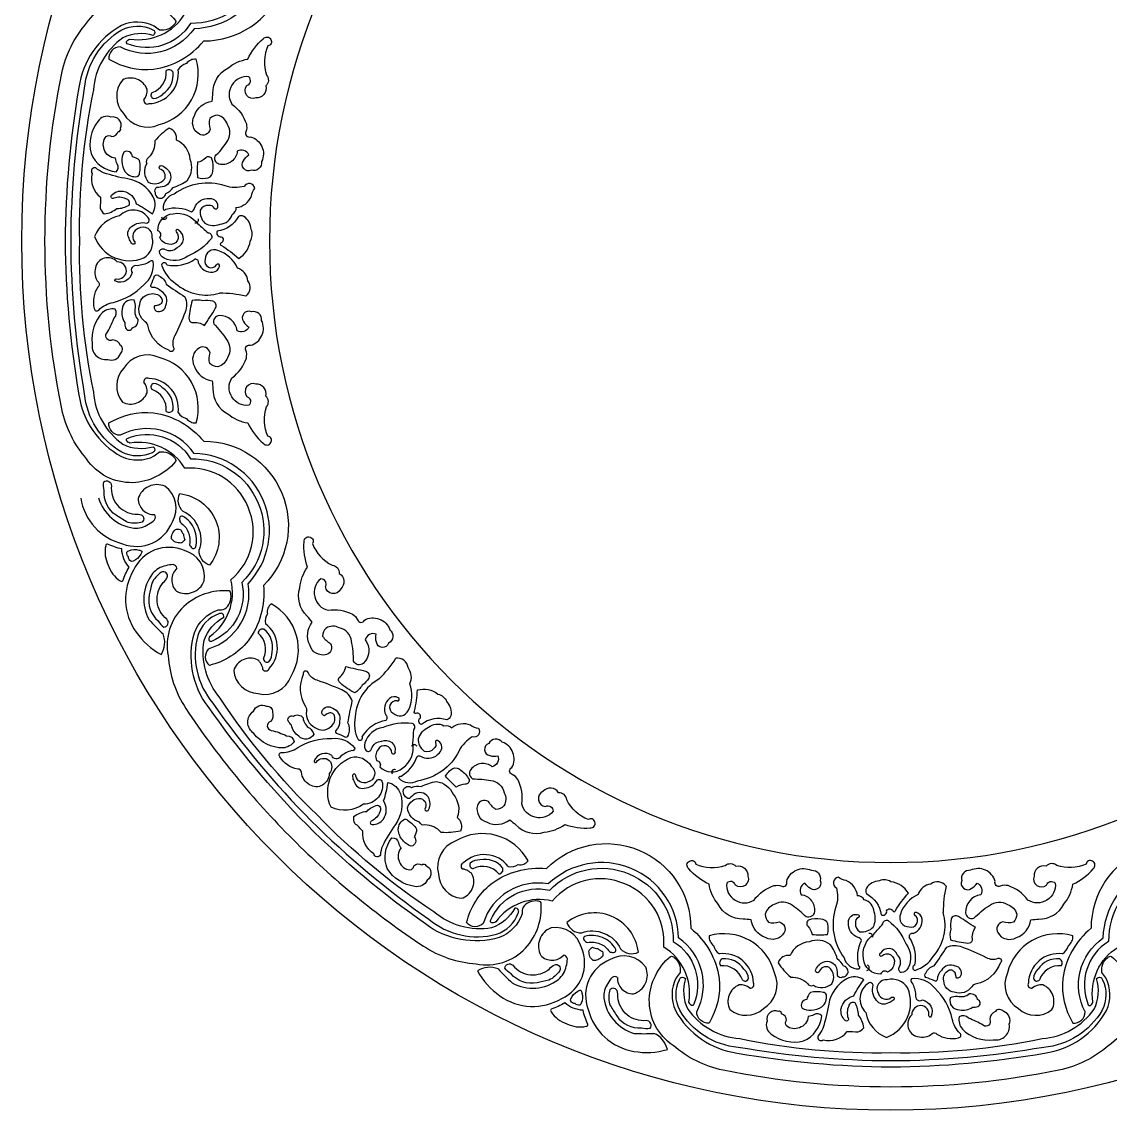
# Model space of a CAD drawing. Extents: x -66030 to 95157, y -13132 to 45879.
# Drawn here: x 27302 to 28203, y 13242 to 14143 of the extents above; entities that cross this region are included whole.
import ezdxf

# ---------------------------------------------------------------- set-up
doc = ezdxf.new("R2010")
doc.units = 0
doc.header["$LTSCALE"] = 100
doc.header["$MEASUREMENT"] = 0
doc.layers.add('3', color=11, linetype='CONTINUOUS')
doc.layers.add('7', color=105, linetype='CONTINUOUS')

msp = doc.modelspace()

# ---------------------------------------------------------------- linework, layer by layer
at = {"layer": '3'}
for points in [[(27502.07, 14177.07, -0.297565), (27444.46, 14137.69, -0.381293), (27383.22, 14122.74, 0.433071), (27373.97, 14112.49, 0.162838), (27410.98, 14104.11, 0.186622), (27452.48, 14127.58, 0.304065), (27517.29, 14170.77, 0.304065), (27502, 14247.13, 0.186622), (27489.25, 14293.07, 0.162838), (27457.16, 14313.31, 0.433071), (27456.44, 14299.53, -0.381293), (27489.18, 14245.65, -0.297565)], [(27489.26, 14182.38, 0.33263), (27475.06, 14242.32, 0.305606), (27457.72, 14289.2, -0.170739), (27457.15, 14292.83, -0.353151), (27458.84, 14293.58, -0.368072), (27484.04, 14244.51, -0.30942), (27497.63, 14178.91, -0.30942), (27441.63, 14142.13, -0.368072), (27389.12, 14125.26, -0.353151), (27388.45, 14126.98, -0.170739), (27391.43, 14129.14, 0.305606), (27436.83, 14150.03, 0.33263)], [(27320.98, 13961.8, -0.049978), (27334.92, 14100.85, -0.127726), (27355.5, 14142.27, -0.258257), (27393.59, 14161.96, -0.209814), (27429.22, 14144.43, -0.317206), (27428.17, 14141.49, -0.294929), (27415.99, 14136.55, -0.078685), (27411.54, 14139.84, 0.226494), (27384.37, 14140.34, 0.234615), (27349.11, 14089.1, 0.041967), (27337.78, 13961.8, 0.041967), (27349.11, 13834.49, 0.234615), (27384.37, 13783.26, 0.226494), (27411.54, 13783.75, -0.078685), (27415.99, 13787.05, -0.294929), (27428.17, 13782.11, -0.317206), (27429.22, 13779.17, -0.209814), (27393.59, 13761.64, -0.258257), (27355.5, 13781.32, -0.127726), (27334.92, 13822.75, -0.049978)], [(27472.13, 14058.46, 0.250909), (27464.27, 14065.99, 0.199461), (27457.43, 14063.25, 0.118638), (27457.77, 14054.35, -0.500363), (27448.89, 14050.24, -0.41386), (27444.78, 14065.64, -0.27939), (27459.48, 14077.62, 0.01683), (27460.17, 14084.13, -0.287686), (27472.47, 14105, -0.139494), (27489.02, 14112.45, -0.109255), (27501.87, 14129.3, -0.586306), (27508.03, 14128.62, -0.579978), (27505.63, 14123.49, 0.186244), (27504.61, 14099.18, -0.397495), (27503.92, 14090.29, -0.51448), (27495.72, 14080.36, -0.774726), (27488.2, 14090.63, 0.587405), (27489.91, 14097.82, 0.307032), (27475.89, 14090.97, 0.306097), (27475.89, 14075.23, -0.151024), (27487.86, 14058.8, -0.122965), (27487.51, 14052.29, 0.721031), (27491.27, 14048.19, -0.467893), (27500.5, 14027.65, -0.535542), (27491.96, 14020.46, -0.779721), (27485.46, 14028.34, -0.107912), (27489.91, 14033.13, 0.447509), (27480.34, 14036.21, -0.415654), (27466.3, 14025.23, -0.492038), (27461.86, 14032.07, 0.053662), (27471.45, 14043.4, 0.322968)], [(27370.14, 14037.64, -0.276698), (27371.65, 14048.41, -0.323477), (27376.4, 14048.41, 0.343194), (27381.66, 14052.42, 0.553893), (27383.66, 14055.18, 0.594127), (27375.65, 14064.45, 0.371029), (27364.89, 14060.94, 0.225979), (27359.13, 14034.38, 0.26981), (27379.9, 14019.09, 0.388681), (27380.9, 14025.61, -0.101774), (27379.4, 14030.37, -0.31351)], [(27419.75, 14006.97, -0.066562), (27413.27, 14006.23, 0.35759), (27412.16, 14001.96, 0.240168), (27414.75, 13997.7, 0.491999), (27421.05, 14001.04, 0.141115), (27427.16, 14006.23, 0.090306), (27439.01, 14012.16, 0.264668), (27441.24, 14029.41, 0.281079), (27429.94, 14045.36, 0.37042), (27424.01, 14055.19, 0.079612), (27411.97, 14044.8, -0.216403), (27406.78, 14030.9, 0.413763), (27405.3, 14026.07, 0.319216), (27406.6, 14010.68, 0.370368), (27419.94, 14012.91, 0.494912), (27416.05, 14021.44, -0.521329), (27417.16, 14024.4, -0.226587), (27424.57, 14017.91, -0.433138)], [(27399.42, 14017.93, 0.10024), (27399.43, 14028.51, 0.117255), (27393.51, 14031.6, 0.5773), (27386.28, 14035.38, 0.137667), (27384.75, 14027.93, 0.148293), (27387.5, 14019.06, 0.289477), (27397.39, 14015.28, 0.359842)], [(27447.33, 14026.99, 0.027746), (27447.33, 14014.37, 0.110684), (27456.24, 14014.03, 0.288846), (27459.94, 14019.76, 0.125149), (27459.27, 14030.02, 0.47842), (27454.22, 14030.7, -0.144111)], [(27376.15, 13999.8, -0.249126), (27385.91, 14003.06, -0.298315), (27396.67, 13992.53, -0.054055), (27409.94, 13984.27, 0.274678), (27410.69, 13998.3, 0.232204), (27389.66, 14013.33, -0.039077), (27369.39, 14018.34, -0.07496), (27363.14, 14022.35, 0.782852), (27360.13, 14017.84, 0.298967), (27366.89, 13998.05, -0.027723), (27366.64, 13989.03, 0.137889), (27370.14, 13984.27, 0.138064), (27380.65, 13988.78, 0.139881), (27390.67, 13991.53, 0.524443), (27387.91, 13996.79, 0.209653), (27378.15, 13997.29, -0.905096)], [(27392.79, 13960.15, -0.177034), (27390.86, 13963.93, -0.413776), (27392.64, 13973.73, -0.24009), (27405.32, 13976.62, 0.465596), (27407.32, 13979.97, 0.495506), (27382.85, 13982.64, 0.270132), (27362.15, 13965.49, 0.425993), (27402.87, 13947.89, 0.337079), (27409.77, 13964.82, 0.643969), (27398.2, 13972.17, 0.472422), (27394.86, 13961.8, -0.413454), (27395.31, 13959.47, -0.512487)], [(27481.47, 13947.33, 0.232525), (27491.07, 13961.8, 0.257308), (27491.79, 13971.29, 0.231359), (27485.77, 13982.19, 0.217066), (27481.19, 13982.19, -0.25199), (27463.71, 13970, 0.661581), (27467, 13965.41, -0.638523), (27466.86, 13960.24, 0.801238), (27467.29, 13958.09, -0.045647)], [(27365.24, 13927.64, -0.458065), (27364.91, 13923.72, 0.222349), (27361.82, 13905.94, 0.676952), (27365.57, 13904.63, -0.161118), (27377.63, 13910.99, 0.143658), (27402.88, 13925.52, 0.265544), (27410.71, 13944.77, 0.524558), (27407.45, 13944.44, -0.113853), (27397.34, 13941.34, 0.710612), (27393.11, 13935.63, -0.46843), (27379.58, 13928.45, -0.969491), (27380.07, 13930.41, 0.440288), (27388.54, 13936.94, 0.401984), (27380.88, 13944.6, 0.266587), (27370.13, 13947.54, 0.289911), (27362.8, 13939.71, 0.243018)], [(27437.15, 13903.01, -0.021813), (27428.38, 13882.96, 0.232407), (27427.71, 13873.05, -0.91061), (27423.66, 13871.48, -0.260244), (27406.41, 13891.01, 0.227005), (27404.13, 13894.81, -0.335139), (27399.49, 13909.33, -0.373918), (27409.06, 13918.04, -0.337792), (27417.76, 13913.98, -0.430305), (27415.44, 13908.75, -0.015634), (27411.82, 13908.02, 0.445), (27413.27, 13903.81, 0.500622), (27421.1, 13908.46, 0.390635), (27417.62, 13920.07, 0.210641), (27409.93, 13923.41, -0.605048), (27408.92, 13925.74, 0.024431), (27411.82, 13932.85, -0.561369), (27415.44, 13932.85, -0.236681), (27421.41, 13925.98, 0.013695), (27436.93, 13915.62, -0.202691)], [(27398.13, 13896.74, -0.256173), (27396.04, 13906.82, 0.132126), (27394.78, 13912.69, 0.510187), (27384.93, 13905.14, 0.192643), (27387.02, 13894.23, 0.027221), (27387.65, 13889.82, 0.690203), (27393.52, 13890.03, 0.400849)], [(27453.12, 13891.75, 0.0094), (27462.12, 13905.93, 0.470286), (27460.1, 13912.01, 0.084005), (27451.78, 13912.24, 0.128996), (27443, 13912.46, 0.058844), (27440.3, 13898.05, 0.388639), (27442.78, 13894.22, -0.210505)], [(27383.67, 13875.34, 0.271624), (27376.96, 13879.96, -0.821504), (27372.14, 13885.41, 0.055025), (27378.01, 13897.58, 0.355744), (27379.06, 13905.35, 0.22514), (27368.79, 13902.62, 0.237608), (27360.2, 13877.02, 0.522917), (27372.98, 13863.8, 0.445263), (27383.46, 13868.41, 0.466834)], [(27472.13, 13865.14, -0.250909), (27464.27, 13857.61, -0.199461), (27457.43, 13860.35, -0.118638), (27457.77, 13869.25, 0.500363), (27448.89, 13873.36, 0.41386), (27444.78, 13857.95, 0.27939), (27459.48, 13845.97, -0.01683), (27460.17, 13839.47, 0.287686), (27472.47, 13818.59, 0.139494), (27489.02, 13811.14, 0.109255), (27501.87, 13794.29, 0.586306), (27508.03, 13794.98, 0.579978), (27505.63, 13800.11, -0.186244), (27504.61, 13824.41, 0.397495), (27503.92, 13833.31, 0.51448), (27495.72, 13843.24, 0.774726), (27488.2, 13832.97, -0.587405), (27489.91, 13825.78, -0.307032), (27475.89, 13832.63, -0.306097), (27475.89, 13848.37, 0.151024), (27487.86, 13864.8, 0.122965), (27487.51, 13871.3, -0.721031), (27491.27, 13875.41, 0.467893), (27500.5, 13895.95, 0.535542), (27491.96, 13903.13, 0.779721), (27485.46, 13895.26, 0.107912), (27489.91, 13890.47, -0.447509), (27480.34, 13887.39, 0.376668), (27465.29, 13900.05, 0.492038), (27460.85, 13893.21, -0.047459), (27471.45, 13880.2, -0.322968)], [(27489.26, 13741.22, 0.33263), (27436.83, 13773.57, 0.305606), (27391.43, 13794.45, -0.170739), (27388.45, 13796.61, -0.353151), (27389.12, 13798.34, -0.368072), (27441.63, 13781.47, -0.30942), (27497.63, 13744.69, -0.311963), (27484.04, 13679.08, -0.368072), (27458.84, 13630.02, -0.353151), (27457.15, 13630.77, -0.170739), (27457.72, 13634.4, 0.305606), (27475.06, 13681.27, 0.33263)], [(27369.67, 13762.2, -0.637846), (27376.02, 13759.14, 0.420346), (27395.48, 13735.59, -0.075239), (27400.94, 13734.89, -0.664636), (27400.47, 13728.53, -0.145363), (27388.48, 13729.24, 0.001294), (27380.01, 13734.65, -0.277803), (27370.14, 13755.13, -0.132594)], [(27435.41, 13737.72, -0.32436), (27432.67, 13752.55, -0.270337), (27462.53, 13730.15, -0.270337), (27457.26, 13693.19, -0.32436), (27448.71, 13705.62, 0.206667), (27448.2, 13724.21, 0.206667)], [(27444.85, 13722.82, 0.167376), (27435.05, 13733.95, 0.519447), (27432.47, 13732.04, 0.091759), (27433.13, 13728.64, -0.151594), (27439.73, 13720.7, -0.151594), (27440.67, 13710.43, 0.091759), (27442.61, 13707.56, 0.519447), (27445.79, 13708.04, 0.167376)], [(27425.91, 13714.98, -0.095862), (27426.33, 13718.92, -0.064614), (27429.01, 13722.78, -0.181428), (27433.37, 13722.95, 0.117971), (27435.63, 13719.01, 0.117971), (27436.82, 13714.62, -0.181428), (27433.62, 13711.66, -0.064614), (27428.99, 13712.49, -0.095862)], [(27564.77, 13641.48, 0.250909), (27553.89, 13641.25, 0.199461), (27550.99, 13634.48, 0.118638), (27557.52, 13628.43, -0.500363), (27554.14, 13619.24, -0.41386), (27540.35, 13627.23, -0.27939), (27542.28, 13646.09, 0.01683), (27538.16, 13651.17, -0.287686), (27532.1, 13674.64, -0.139494), (27538.53, 13691.6, -0.109255), (27535.71, 13712.61, -0.586306), (27540.54, 13716.48, -0.579978), (27542.48, 13711.16, 0.186244), (27558.94, 13693.25, -0.397495), (27564.75, 13686.47, -0.51448), (27565.96, 13673.65, -0.774726), (27553.38, 13675.59, 0.587405), (27549.51, 13681.89, 0.307032), (27544.44, 13667.13, 0.306097), (27555.57, 13656, -0.151024), (27575.65, 13652.85, -0.122965), (27580.01, 13648, 0.721031), (27585.57, 13647.76, -0.467893), (27606.62, 13639.77, -0.535542), (27605.66, 13628.64, -0.779721), (27595.5, 13629.61, -0.107912), (27595.25, 13636.14, 0.447509), (27586.31, 13631.55, -0.376668), (27584.62, 13611.96, -0.492038), (27576.64, 13613.66, 0.047459), (27574.94, 13630.35, 0.322968)], [(27386.37, 13698.6, -0.093405), (27384.57, 13706.72, -0.0661), (27372.79, 13710.82, 0.473904), (27371.29, 13709.42, 0.16291), (27373.34, 13693.21, 0.16291), (27383.35, 13680.29, 0.473904), (27385.41, 13680.36, -0.0661), (27390.84, 13691.59, -0.093405)], [(27390.1, 13700.15, -0.260917), (27388.92, 13704.14, -0.183528), (27390.39, 13705.27, -0.198604), (27398.88, 13705.77, -0.122267), (27401.27, 13704.77, -0.122267), (27400.28, 13702.38, -0.198604), (27393.93, 13696.73, -0.183528), (27392.09, 13696.48, -0.260917)], [(27419.53, 13641.83, 0.637846), (27421.85, 13648.48, -0.420346), (27418.97, 13678.89, 0.075239), (27422.33, 13683.25, 0.664636), (27417.5, 13687.41, 0.145363), (27409.52, 13678.43, -0.001294), (27407.37, 13668.62, 0.277803), (27414.87, 13647.15, 0.132594)], [(27526.24, 13466.26, 0.049978), (27634.42, 13377.79, 0.127726), (27678.26, 13363.05, 0.258257), (27719.12, 13376.07, 0.209814), (27731.92, 13413.66, 0.317206), (27729.1, 13414.99, 0.294929), (27716.99, 13409.87, 0.078685), (27716.17, 13404.4, -0.226494), (27697.31, 13384.84, -0.234615), (27636.15, 13396.13, -0.041967), (27538.12, 13478.14, -0.041967), (27456.11, 13576.16, -0.234615), (27444.82, 13637.33, -0.226494), (27464.38, 13656.19, 0.078685), (27469.86, 13657, 0.294929), (27474.98, 13669.12, 0.317206), (27473.64, 13671.93, 0.209814), (27436.05, 13659.13, 0.258257), (27423.03, 13618.28, 0.127726), (27437.77, 13574.44, 0.049978)], [(27566.81, 13589.98, 0.021813), (27546.44, 13597.95, -0.232407), (27538.96, 13604.48, 0.91061), (27534.98, 13602.73, 0.260244), (27536.59, 13576.72, -0.227005), (27537.67, 13572.42, 0.335139), (27544.65, 13558.87, 0.373918), (27557.58, 13559.48, 0.337792), (27560.86, 13568.51, 0.430305), (27555.52, 13570.56, 0.015634), (27552.45, 13568.51, -0.445), (27550.5, 13572.52, -0.500622), (27559.32, 13574.77, -0.390635), (27565.07, 13564.09, -0.210641), (27562, 13556.3, 0.605048), (27562.92, 13553.94, -0.024431), (27570, 13550.96, 0.561369), (27572.57, 13553.52, 0.236681), (27571.92, 13562.6, -0.013695), (27575.57, 13580.9, 0.202691)], [(27570.15, 13609.23, -0.0094), (27586.54, 13605.56, -0.470286), (27589.41, 13599.83, -0.084005), (27583.68, 13593.79, -0.128996), (27577.64, 13587.43, -0.058844), (27565.54, 13595.71, -0.388639), (27564.58, 13600.16, 0.210505)], [(27629.5, 13589.97, -0.232525), (27646.51, 13586.53, -0.257308), (27653.73, 13580.33, -0.231359), (27657.18, 13568.36, -0.217066), (27653.94, 13565.12, 0.25199), (27632.96, 13561.38, -0.661581), (27632.04, 13566.96, 0.638523), (27628.29, 13570.51, -0.801238), (27627.07, 13572.33, 0.045647)], [(27509.43, 13571.72, -0.271624), (27507.95, 13563.71, 0.821504), (27508.4, 13556.45, -0.055025), (27521.16, 13551.99, -0.355744), (27527.39, 13547.24, -0.22514), (27518.2, 13541.91, -0.237608), (27494.02, 13553.94, -0.522917), (27493.71, 13572.32, -0.445263), (27504.39, 13576.47, -0.466834)], [(27534.8, 13566.81, 0.256173), (27540.44, 13558.21, -0.132126), (27543.7, 13553.16, -0.510187), (27531.39, 13551.54, -0.192643), (27525.16, 13560.74, -0.027221), (27522.49, 13564.3, -0.690203), (27526.79, 13568.3, -0.400849)], [(27533.38, 13521.71, 0.458065), (27530.38, 13524.25, -0.222349), (27515.62, 13534.63, -0.676952), (27517.34, 13538.21, 0.161118), (27530.37, 13542.24, -0.143658), (27558.5, 13549.83, -0.265544), (27577.64, 13541.75, -0.524558), (27575.11, 13539.67, 0.113853), (27565.77, 13534.72, -0.710612), (27558.74, 13535.76, 0.46843), (27544.1, 13531.27, 0.969491), (27545.83, 13530.23, -0.440288), (27556.43, 13531.61, -0.401984), (27556.44, 13520.77, -0.266587), (27550.91, 13511.09, -0.289911), (27540.19, 13511.44, -0.243018)], [(27701.47, 13504.79, -0.250909), (27701.23, 13493.91, -0.199461), (27694.46, 13491.01, -0.118638), (27688.41, 13497.54, 0.500363), (27679.22, 13494.16, 0.41386), (27687.21, 13480.37, 0.27939), (27706.08, 13482.29, -0.01683), (27711.16, 13478.18, 0.287686), (27734.62, 13472.12, 0.139494), (27751.59, 13478.55, 0.109255), (27772.59, 13475.72, 0.586306), (27776.46, 13480.56, 0.579978), (27771.14, 13482.5, -0.186244), (27753.23, 13498.95, 0.397495), (27746.45, 13504.76, 0.51448), (27733.63, 13505.98, 0.774726), (27735.58, 13493.4, -0.587405), (27741.87, 13489.53, -0.307032), (27727.12, 13484.46, -0.306097), (27715.98, 13495.59, 0.151024), (27712.83, 13515.67, 0.122965), (27707.99, 13520.02, -0.721031), (27707.74, 13525.59, 0.467893), (27699.75, 13546.64, 0.535542), (27688.62, 13545.67, 0.779721), (27689.6, 13535.52, 0.107912), (27696.13, 13535.27, -0.447509), (27691.54, 13526.32, 0.415654), (27673.85, 13524.16, 0.492038), (27675.55, 13516.18, -0.053662), (27690.33, 13514.96, -0.322968)], [(27575.85, 13518.2, 0.177034), (27577.15, 13514.16, 0.413776), (27585.34, 13508.49, 0.24009), (27596.36, 13515.41, -0.465596), (27600.14, 13514.46, -0.495506), (27584.72, 13495.27, -0.270132), (27557.96, 13492.76, -0.425993), (27574.31, 13534, -0.337079), (27591.16, 13526.91, -0.643969), (27588.17, 13513.53, -0.472422), (27578.48, 13518.5, 0.413454), (27577.15, 13520.46, 0.512487)], [(27661.69, 13509.5, -0.027746), (27652.76, 13518.43, -0.110684), (27658.82, 13524.97, -0.288846), (27665.48, 13523.53, -0.125149), (27672.27, 13515.8, -0.47842), (27669.18, 13511.76, 0.144111)], [(27592.12, 13478.4, 0.249126), (27601.33, 13482.99, 0.298315), (27601.5, 13498.05, 0.054055), (27605.03, 13513.27, -0.274678), (27615.48, 13503.88, -0.232204), (27611.25, 13478.39, 0.039077), (27600.46, 13460.51, 0.07496), (27598.87, 13453.25, -0.782852), (27593.55, 13454.31, -0.298967), (27584.33, 13473.09, 0.027723), (27577.78, 13479.29, -0.137889), (27576.89, 13485.13, -0.138064), (27587.51, 13489.38, -0.139881), (27596.54, 13494.51, -0.524443), (27598.31, 13488.84, -0.209653), (27591.77, 13481.58, 0.905096)], [(27628.02, 13504.16, 0.066562), (27622.92, 13500.1, -0.35759), (27619.11, 13502.33, -0.240168), (27617.93, 13507.18, -0.491999), (27624.74, 13509.27, -0.141115), (27632.74, 13509.92, -0.090306), (27645.32, 13514.11, -0.264668), (27659.08, 13503.48, -0.281079), (27662.37, 13484.21, -0.37042), (27665.13, 13473.07, -0.079612), (27649.27, 13471.9, 0.216403), (27635.77, 13478.07, -0.413763), (27631.31, 13480.43, -0.319216), (27621.35, 13492.23, -0.370368), (27632.35, 13500.09, -0.494912), (27635.63, 13491.31, 0.521329), (27638.52, 13490, 0.226587), (27639.17, 13499.82, 0.433138)], [(27621.4, 13482.03, -0.10024), (27628.88, 13474.56, -0.117255), (27626.89, 13468.19, -0.5773), (27624.44, 13460.4, -0.137667), (27618.1, 13464.59, -0.148293), (27613.77, 13472.81, -0.289477), (27618.09, 13482.47, -0.359842)], [(27614.63, 13447.4, 0.276698), (27623.31, 13440.84, 0.323477), (27626.67, 13444.2, -0.343194), (27633.22, 13445.08, -0.553893), (27636.59, 13444.55, -0.594127), (27637.48, 13432.33, -0.371029), (27627.39, 13427.2, -0.225979), (27604.54, 13441.91, -0.26981), (27608.42, 13467.41, -0.388681), (27613.73, 13463.51, 0.101774), (27616.04, 13459.08, 0.31351)], [(27812.81, 13457.31, -0.304065), (27856, 13392.5, -0.186622), (27879.47, 13350.99, -0.162838), (27871.09, 13313.99, -0.433071), (27860.84, 13323.24, 0.381293), (27845.89, 13384.48, 0.297565), (27806.51, 13442.09, 0.297565), (27737.93, 13429.2, 0.381293), (27684.05, 13396.46, -0.433071), (27670.27, 13397.17, -0.162838), (27690.51, 13429.27, -0.186622), (27736.45, 13442.01, -0.304065)], [(27925.12, 13412.15, 0.250909), (27917.59, 13404.29, 0.199461), (27920.33, 13397.45, 0.118638), (27929.23, 13397.79, -0.500363), (27933.34, 13388.9, -0.41386), (27917.94, 13384.8, -0.27939), (27905.96, 13399.5, 0.01683), (27899.45, 13400.18, -0.287686), (27878.58, 13412.49, -0.139494), (27871.13, 13429.03, -0.109255), (27854.28, 13441.89, -0.586306), (27854.96, 13448.04, -0.579978), (27860.09, 13445.65, 0.186244), (27884.4, 13444.62, -0.397495), (27893.29, 13443.94, -0.51448), (27903.22, 13435.74, -0.774726), (27892.95, 13428.22, 0.587405), (27885.76, 13429.92, 0.307032), (27892.61, 13415.91, 0.306097), (27908.35, 13415.91, -0.151024), (27924.78, 13427.87, -0.122965), (27931.29, 13427.53, 0.721031), (27935.39, 13431.29, -0.467893), (27955.93, 13440.52, -0.535542), (27963.12, 13431.98, -0.779721), (27955.24, 13425.48, -0.107912), (27950.45, 13429.92, 0.447509), (27947.37, 13420.35, -0.415654), (27958.35, 13406.32, -0.492038), (27951.51, 13401.88, 0.053662), (27940.18, 13411.46, 0.322968)], [(28118.44, 13412.15, -0.250909), (28125.97, 13404.29, -0.199461), (28123.23, 13397.45, -0.118638), (28114.33, 13397.79, 0.500363), (28110.22, 13388.9, 0.41386), (28125.63, 13384.8, 0.27939), (28137.61, 13399.5, -0.01683), (28144.11, 13400.18, 0.287686), (28164.99, 13412.49, 0.139494), (28172.44, 13429.03, 0.109255), (28189.29, 13441.89, 0.586306), (28188.6, 13448.04, 0.579978), (28183.47, 13445.65, -0.186244), (28159.17, 13444.62, 0.397495), (28150.27, 13443.94, 0.51448), (28140.34, 13435.74, 0.774726), (28150.61, 13428.22, -0.587405), (28157.8, 13429.92, -0.307032), (28150.95, 13415.91, -0.306097), (28135.21, 13415.91, 0.151024), (28118.78, 13427.87, 0.122965), (28112.28, 13427.53, -0.721031), (28108.17, 13431.29, 0.467893), (28087.63, 13440.52, 0.535542), (28080.45, 13431.98, 0.779721), (28088.32, 13425.48, 0.107912), (28093.11, 13429.92, -0.447509), (28096.19, 13420.35, 0.376668), (28083.53, 13405.31, 0.492038), (28090.37, 13400.87, -0.047459), (28103.38, 13411.46, -0.322968)], [(27804.67, 13437.65, -0.30942), (27841.45, 13381.65, -0.368072), (27858.32, 13329.13, -0.353151), (27856.6, 13328.47, -0.170739), (27854.44, 13331.44, 0.305606), (27833.55, 13376.85, 0.33263), (27801.2, 13429.27, 0.33263), (27741.26, 13415.08, 0.305606), (27694.38, 13397.74, -0.170739), (27690.75, 13397.16, -0.353151), (27690, 13398.85, -0.368072), (27739.07, 13424.06, -0.30942)], [(28242.36, 13429.27, -0.33263), (28302.31, 13415.08, -0.305606), (28349.18, 13397.74, 0.170739), (28352.81, 13397.16, 0.353151), (28353.56, 13398.85, 0.368072), (28304.5, 13424.06, 0.30942), (28238.89, 13437.65, 0.311963), (28202.11, 13381.65, 0.368072), (28185.24, 13329.13, 0.353151), (28186.97, 13328.47, 0.170739), (28189.13, 13331.44, -0.305606), (28210.01, 13376.85, -0.33263)], [(28036.25, 13421.49, 0.232525), (28021.78, 13431.09, 0.257308), (28012.29, 13431.81, 0.231359), (28001.39, 13425.79, 0.217066), (28001.39, 13421.2, -0.25199), (28013.58, 13403.72, 0.661581), (28018.17, 13407.02, -0.638523), (28023.34, 13406.88, 0.801238), (28025.49, 13407.31, -0.045647)], [(27784.19, 13388.21, -0.206667), (27797.7, 13375.43, 0.32436), (27812.54, 13372.69, 0.270337), (27790.13, 13402.55, 0.270337), (27753.18, 13397.28, 0.32436), (27765.61, 13388.72, -0.206667)], [(27956.59, 13387.35, 0.027746), (27969.21, 13387.35, 0.110684), (27969.55, 13396.26, 0.288846), (27963.82, 13399.96, 0.125149), (27953.56, 13399.29, 0.47842), (27952.88, 13394.24, -0.144111)], [(28091.83, 13393.14, 0.0094), (28077.65, 13402.14, 0.470286), (28071.57, 13400.11, 0.084005), (28071.34, 13391.79, 0.128996), (28071.12, 13383.02, 0.058844), (28085.53, 13380.32, 0.388639), (28089.36, 13382.8, -0.210505)], [(27782.81, 13384.86, 0.167376), (27768.02, 13385.8, 0.519447), (27767.54, 13382.63, 0.091759), (27770.41, 13380.69, -0.151594), (27780.69, 13379.74, -0.151594), (27788.62, 13373.15, 0.091759), (27792.02, 13372.49, 0.519447), (27793.93, 13375.07, 0.167376)], [(27976.61, 13359.77, -0.066562), (27977.35, 13353.28, 0.35759), (27981.62, 13352.17, 0.240168), (27985.88, 13354.77, 0.491999), (27982.54, 13361.06, 0.141115), (27977.35, 13367.18, 0.090306), (27971.42, 13379.03, 0.264668), (27954.17, 13381.25, 0.281079), (27938.22, 13369.96, 0.37042), (27928.39, 13364.03, 0.079612), (27938.78, 13351.99, -0.216403), (27952.68, 13346.8, 0.413763), (27957.51, 13345.32, 0.319216), (27972.9, 13346.62, 0.370368), (27970.67, 13359.95, 0.494912), (27962.14, 13356.06, -0.521329), (27959.18, 13357.17, -0.226587), (27965.67, 13364.58, -0.433138)], [(27774.97, 13365.93, -0.095862), (27772.47, 13369.01, -0.064614), (27771.64, 13373.63, -0.181428), (27774.6, 13376.83, 0.117971), (27778.99, 13375.65, 0.117971), (27782.93, 13373.38, -0.181428), (27782.76, 13369.03, -0.064614), (27778.9, 13366.35, -0.095862)], [(28080.57, 13377.17, -0.021813), (28100.62, 13368.4, 0.232407), (28110.53, 13367.72, -0.91061), (28112.1, 13363.68, -0.260244), (28092.57, 13346.42, 0.227005), (28088.77, 13344.15, -0.335139), (28074.25, 13339.51, -0.373918), (28065.54, 13349.08, -0.337792), (28069.6, 13357.78, -0.430305), (28074.83, 13355.46, -0.015634), (28075.56, 13351.83, 0.445), (28079.77, 13353.29, 0.500622), (28075.12, 13361.12, 0.390635), (28063.51, 13357.64, 0.210641), (28060.17, 13349.95, -0.605048), (28057.84, 13348.93, 0.024431), (28050.73, 13351.83, -0.561369), (28050.73, 13355.46, -0.236681), (28057.6, 13361.43, 0.013695), (28067.96, 13376.95, -0.202691)], [(27701.81, 13359.54, -0.637846), (27708.46, 13361.87, 0.420346), (27738.87, 13358.98, -0.075239), (27743.23, 13362.35, -0.664636), (27747.39, 13357.52, -0.145363), (27738.41, 13349.54, 0.001294), (27728.6, 13347.39, -0.277803), (27707.13, 13354.88, -0.132594)], [(28021.78, 13261, -0.049978), (27882.73, 13274.93, -0.127726), (27841.31, 13295.52, -0.258257), (27821.62, 13333.61, -0.209814), (27839.15, 13369.24, -0.317206), (27842.09, 13368.19, -0.294929), (27847.03, 13356.01, -0.078685), (27843.74, 13351.56, 0.226494), (27843.24, 13324.39, 0.234615), (27894.48, 13289.12, 0.041967), (28021.78, 13277.8, 0.041967), (28149.09, 13289.12, 0.234615), (28200.32, 13324.39, 0.226494), (28199.83, 13351.56, -0.078685), (28196.53, 13356.01, -0.294929), (28201.47, 13368.19, -0.317206), (28204.41, 13369.24, -0.209814), (28221.94, 13333.61, -0.258257), (28202.26, 13295.52, -0.127726), (28160.83, 13274.93, -0.049978)], [(27983.78, 13316.17, -0.249126), (27980.52, 13325.93, -0.298315), (27991.05, 13336.69, -0.054055), (27999.31, 13349.95, 0.274678), (27985.28, 13350.7, 0.232204), (27970.25, 13329.68, -0.039077), (27965.24, 13309.41, -0.07496), (27961.23, 13303.15, 0.782852), (27965.74, 13300.15, 0.298967), (27985.53, 13306.91, -0.027723), (27994.55, 13306.66, 0.137889), (27999.31, 13310.16, 0.138064), (27994.8, 13320.67, 0.139881), (27992.05, 13330.68, 0.524443), (27986.79, 13327.93, 0.209653), (27986.29, 13318.17, -0.905096)], [(28023.43, 13332.81, -0.177034), (28019.65, 13330.87, -0.413776), (28009.85, 13332.65, -0.24009), (28006.96, 13345.34, 0.465596), (28003.61, 13347.34, 0.495506), (28000.94, 13322.86, 0.270132), (28018.09, 13302.17, 0.425993), (28035.69, 13342.89, 0.337079), (28018.76, 13349.79, 0.643969), (28011.41, 13338.22, 0.472422), (28021.78, 13334.88, -0.413454), (28024.11, 13335.32, -0.512487)], [(28055.94, 13305.26, -0.458065), (28059.86, 13304.93, 0.222349), (28077.64, 13301.84, 0.676952), (28078.95, 13305.58, -0.161118), (28072.59, 13317.64, 0.143658), (28058.06, 13342.9, 0.265544), (28038.81, 13350.72, 0.524558), (28039.14, 13347.46, -0.113853), (28042.24, 13337.36, 0.710612), (28047.95, 13333.12, -0.46843), (28055.13, 13319.6, -0.969491), (28053.17, 13320.09, 0.440288), (28046.64, 13328.56, 0.401984), (28038.98, 13320.9, 0.266587), (28036.04, 13310.15, 0.289911), (28043.87, 13302.81, 0.243018)], [(27760.13, 13330.12, -0.260917), (27756.47, 13332.11, -0.183528), (27756.71, 13333.95, -0.198604), (27762.37, 13340.3, -0.122267), (27764.76, 13341.28, -0.122267), (27765.75, 13338.9, -0.198604), (27765.26, 13330.41, -0.183528), (27764.13, 13328.93, -0.260917)], [(27822.18, 13309.69, 0.637846), (27819.12, 13316.03, -0.420346), (27795.57, 13335.5, 0.075239), (27794.87, 13340.96, 0.664636), (27788.52, 13340.49, 0.145363), (27789.22, 13328.49, -0.001294), (27794.64, 13320.03, 0.277803), (27815.12, 13310.16, 0.132594)], [(27965.65, 13339.44, 0.10024), (27955.07, 13339.45, 0.117255), (27951.98, 13333.53, 0.5773), (27948.2, 13326.3, 0.137667), (27955.65, 13324.77, 0.148293), (27964.52, 13327.52, 0.289477), (27968.3, 13337.4, 0.359842)], [(28086.84, 13338.15, -0.256173), (28076.76, 13336.05, 0.132126), (28070.89, 13334.8, 0.510187), (28078.44, 13324.94, 0.192643), (28089.35, 13327.04, 0.027221), (28093.76, 13327.67, 0.690203), (28093.55, 13333.54, 0.400849)], [(27758.58, 13326.39, -0.093405), (27751.57, 13330.85, -0.0661), (27740.34, 13325.42, 0.473904), (27740.27, 13323.37, 0.16291), (27753.19, 13313.36, 0.16291), (27769.4, 13311.3, 0.473904), (27770.8, 13312.81, -0.0661), (27766.7, 13324.58, -0.093405)], [(27945.94, 13310.16, -0.276698), (27935.17, 13311.66, -0.323477), (27935.17, 13316.42, 0.343194), (27931.16, 13321.67, 0.553893), (27928.41, 13323.67, 0.594127), (27919.13, 13315.67, 0.371029), (27922.64, 13304.91, 0.225979), (27949.2, 13299.15, 0.26981), (27964.49, 13319.92, 0.388681), (27957.97, 13320.92, -0.101774), (27953.21, 13319.42, -0.31351)], [(28108.24, 13323.69, 0.271624), (28103.62, 13316.98, -0.821504), (28098.17, 13312.16, 0.055025), (28086, 13318.03, 0.355744), (28078.23, 13319.08, 0.22514), (28080.96, 13308.81, 0.237608), (28106.56, 13300.21, 0.522917), (28119.78, 13313, 0.445263), (28115.17, 13323.48, 0.466834)]]:
    msp.add_lwpolyline(points, format="xyb", close=True, dxfattribs=at)
for points in [[(27342.58, 13961.78, -0.041992), (27353.85, 14088.35, -0.242899), (27384.66, 14136.78, -0.230778), (27409.8, 14137.1, -0.163212), (27411.79, 14135.6, -0.296077), (27410.76, 14132.13, 0.185692), (27385.61, 14130.19, 0.223585), (27361.16, 14086.99, 0.055837), (27349.53, 13961.8, 0.055837), (27361.16, 13836.6, 0.223585), (27385.61, 13793.41, 0.185692), (27410.76, 13791.46, -0.296077), (27411.79, 13788, -0.163212), (27409.8, 13786.49, -0.230778), (27384.66, 13786.82, -0.242899), (27353.85, 13835.24, -0.041992), (27342.58, 13961.82)], [(27479.45, 13989.52, 0.272916), (27491.99, 13998.85, -0.11922), (27494.78, 14005.43, 0.71743), (27486.02, 14007.03, -0.143055), (27470.27, 14007.43, 0.245238), (27428.04, 14000.65, 0.347873), (27418.87, 13988.48, 0.827177), (27421.06, 13988.28, -0.18248), (27442.38, 13986.08, 0.282582), (27444.77, 13989.08, -0.339962), (27457.52, 13997.06, -0.478835), (27463.9, 13989.67, -0.786728), (27461.31, 13988.68, 0.366594), (27456.53, 13991.27, 0.304063), (27449.55, 13987.48, 0.230707), (27453.54, 13976.51, 0.213569), (27466.09, 13975.71, 0.316468), (27476.05, 13983.89, 0.292929), (27479.44, 13989.87)], [(27455.89, 13968.52, -0.573446), (27458.85, 13964.01, -0.135697), (27439.27, 13949.34, -0.297093), (27419.7, 13947.65, -0.269688), (27415.75, 13953.15, -0.492767), (27420.12, 13954.98, 0.340355), (27430.54, 13956.54, 0.631965), (27431.95, 13970.5, 1.072493), (27429.56, 13969.37, -0.776153), (27423.5, 13959.21, -0.295863), (27416.25, 13964.77, 0.535998), (27414.49, 13970.36, -0.397497), (27427.16, 13984.46, -0.297571), (27447.58, 13976, -0.017076), (27456.05, 13968.53)], [(27456.44, 13624.07, 0.381293), (27489.18, 13677.94, 0.297565), (27502.07, 13746.53, 0.297565), (27444.46, 13785.91, 0.381293), (27383.22, 13800.85, -0.433071), (27373.97, 13811.11, -0.162838), (27410.98, 13819.49, -0.186622), (27452.48, 13796.01, -0.304065), (27517.29, 13752.83, -0.304065), (27502, 13676.47, -0.186622), (27489.25, 13630.52, -0.162838), (27457.16, 13610.28)], [(27541.5, 13481.55, 0.041992), (27638.97, 13400.01, 0.242899), (27694.99, 13387.56, 0.230778), (27713.01, 13405.11, 0.163212), (27713.35, 13407.57, 0.296077), (27710.17, 13409.3, -0.185692), (27691.01, 13392.89, -0.223585), (27643.17, 13406.14, -0.055837), (27546.43, 13486.45, -0.055837), (27466.12, 13583.19, -0.223585), (27452.87, 13631.02, -0.185692), (27469.28, 13650.19, 0.296077), (27467.56, 13653.36, 0.163212), (27465.09, 13653.02, 0.230778), (27447.54, 13635.01, 0.242899), (27459.99, 13578.99, 0.041992), (27541.53, 13481.52)], [(27626.39, 13556.9, 0.573446), (27625.29, 13562.18, 0.135697), (27601.08, 13558.71, 0.297093), (27586.04, 13546.06, 0.269688), (27587.14, 13539.39, 0.492767), (27591.52, 13541.18, -0.340355), (27599.99, 13547.45, -0.631965), (27610.86, 13538.57, -1.072493), (27608.37, 13537.68, 0.776153), (27596.91, 13540.58, 0.295863), (27595.71, 13531.53, -0.535998), (27598.41, 13526.32, 0.397497), (27617.34, 13525.32, 0.297571), (27625.8, 13545.74, 0.017076), (27626.51, 13557.01)], [(27657.9, 13558.71, -0.272916), (27673.36, 13560.98, 0.11922), (27679.99, 13558.3, -0.71743), (27674.92, 13550.97, 0.143055), (27664.07, 13539.56, -0.245238), (27629.41, 13514.49, -0.347873), (27614.32, 13516.61, -0.827177), (27615.73, 13518.3, 0.18248), (27629.26, 13534.93, -0.282582), (27633.06, 13534.5, 0.339962), (27647.72, 13537.88, 0.478835), (27647.01, 13547.6, 0.786728), (27644.47, 13546.48, -0.366594), (27642.93, 13541.26, -0.304063), (27635.32, 13539.01, -0.230707), (27630.37, 13549.59, -0.213569), (27638.69, 13559.03, -0.316468), (27651.51, 13560.29, -0.292929), (27658.14, 13558.45)], [(28182.73, 13323.24, -0.381293), (28197.67, 13384.48, -0.297565), (28237.05, 13442.09, -0.297565), (28305.64, 13429.2, -0.381293), (28359.51, 13396.46, 0.433071), (28373.3, 13397.17, 0.162838), (28353.06, 13429.27, 0.186622), (28307.11, 13442.01, 0.304065), (28230.75, 13457.31, 0.304065), (28187.57, 13392.5, 0.186622), (28164.09, 13350.99, 0.162838), (28172.47, 13313.99)], [(27994.06, 13419.47, 0.272916), (27984.73, 13432.01, -0.11922), (27978.15, 13434.8, 0.71743), (27976.55, 13426.03, -0.143055), (27976.15, 13410.29, 0.245238), (27982.93, 13368.05, 0.347873), (27995.1, 13358.89, 0.827177), (27995.3, 13361.08, -0.18248), (27997.5, 13382.4, 0.282582), (27994.5, 13384.79, -0.339962), (27986.52, 13397.54, -0.478835), (27993.91, 13403.92, -0.786728), (27994.9, 13401.33, 0.366594), (27992.31, 13396.54, 0.304063), (27996.1, 13389.57, 0.230707), (28007.07, 13393.56, 0.213569), (28007.87, 13406.11, 0.316468), (27999.69, 13416.07, 0.292929), (27993.71, 13419.46)], [(28015.06, 13395.91, -0.573446), (28019.57, 13398.87, -0.135697), (28034.24, 13379.29, -0.297093), (28035.93, 13359.71, -0.269688), (28030.43, 13355.77, -0.492767), (28028.6, 13360.14, 0.340355), (28027.04, 13370.56, 0.631965), (28013.08, 13371.97, 1.072493), (28014.21, 13369.57, -0.776153), (28024.37, 13363.52, -0.295863), (28018.81, 13356.27, 0.535998), (28013.22, 13354.5, -0.397497), (27999.12, 13367.18, -0.297571), (28007.58, 13387.6, -0.017076), (28015.05, 13396.07)], [(28021.8, 13282.6, -0.041992), (27895.23, 13293.86, -0.242899), (27846.8, 13324.67, -0.230778), (27846.48, 13349.82, -0.163212), (27847.98, 13351.81, -0.296077), (27851.45, 13350.78, 0.185692), (27853.39, 13325.63, 0.223585), (27896.59, 13301.17, 0.055837), (28021.78, 13289.55, 0.055837), (28146.98, 13301.17, 0.223585), (28190.17, 13325.63, 0.185692), (28192.12, 13350.78, -0.296077), (28195.58, 13351.81, -0.163212), (28197.09, 13349.82, -0.230778), (28196.76, 13324.67, -0.242899), (28148.34, 13293.86, -0.041992), (28021.76, 13282.6)]]:
    msp.add_lwpolyline(points, format="xyb", dxfattribs=at)
for centre, radius, start, end in [((27404.86, 14100.01), 43.14, 284.44634, 16.66437), ((27445.26, 14103.77), 8.65, 83.88712, 144.85157), ((27406.43, 14100.68), 25.06, 271.74921, 7.46673), ((27404.31, 14101.19), 17.2, 288.26404, 5.6577), ((27408.56, 14099.39), 18.66, 302.19066, 6.88451), ((27423.77, 14100.05), 3.67, 25.41512, 129.49856), ((27440.44, 14098.17), 10.83, 102.00575, 147.80945), ((27401.56, 14081.78), 21.17, 140.78799, 222.52863), ((27391.98, 14082.24), 14.61, 21.23809, 117.85121), ((27393.8, 14086.26), 11.86, 320.85906, 6.1577), ((27411.67, 14082.67), 2.93, 131.93212, 256.10837), ((27410.35, 14090.45), 10.65, 273.26825, 319.91721), ((27405.78, 14078.11), 2.85, 166.54816, 299.64634), ((27405.98, 14079.53), 23.38, 211.07528, 294.35385), ((27419.89, 13982.01), 2.24, 183.33107, 347.86147), ((27445.34, 13979.72), 2.95, 267.19841, 8.8959), ((27461.3, 13946.95), 7.61, 67.32358, 180.96943), ((27455.62, 13927.95), 27.41, 24.54252, 71.67865), ((27419.89, 13941.59), 2.24, 12.13853, 176.66893), ((27444.41, 13950.42), 28.13, 198.01491, 237.30677), ((27428.2, 13970.83), 29.41, 257.99251, 305.30211), ((27445.34, 13943.88), 2.95, 351.1041, 92.80159), ((27459.08, 13947.43), 11.55, 200.31633, 275.31703), ((27458.75, 13945.03), 5.36, 160.47295, 326.34157), ((27459.24, 13942.53), 6.66, 277.85265, 344.38356), ((27464.37, 13941.28), 1.4, 337.24402, 145.94163), ((27476.64, 13927.5), 12.47, 5.94856, 71.75324), ((27454.72, 13955.22), 38.22, 228.15437, 286.53188), ((27482.29, 13923.29), 8.71, 305.47528, 39.15089), ((27465.33, 13815.65), 102.92, 77.6474, 89.85369), ((27405.98, 13844.06), 23.38, 65.64615, 148.92472), ((27404.86, 13823.59), 43.14, 343.33563, 75.55366), ((27401.56, 13841.82), 21.17, 137.47137, 219.21201), ((27405.78, 13845.49), 2.85, 60.35366, 193.45184), ((27393.8, 13837.33), 11.86, 353.8423, 39.14094), ((27406.43, 13822.92), 25.06, 352.53327, 88.25079), ((27411.67, 13840.93), 2.93, 103.89163, 228.06788), ((27410.35, 13833.15), 10.65, 40.08279, 86.73175), ((27408.56, 13824.21), 18.66, 353.11549, 57.80934), ((27391.98, 13841.35), 14.61, 242.14879, 338.76191), ((27404.31, 13822.41), 17.2, 354.3423, 71.73596), ((27423.77, 13823.55), 3.67, 230.50144, 334.58488), ((27440.44, 13825.43), 10.83, 212.19055, 257.99425), ((27445.26, 13819.82), 8.65, 215.14843, 276.11288), ((27413.79, 13743.67), 16.34, 66.13519, 162.95634), ((27407.36, 13740.53), 22.3, 329.83211, 54.22485), ((27396.81, 13756.39), 46.86, 189.33418, 255.76769), ((27399.02, 13758.75), 34.97, 196.16496, 262.71664), ((27411.32, 13748.33), 13.16, 179.41401, 272.17767), ((27408.77, 13733.08), 3.7, 323.70379, 34.62871), ((27396.69, 13741.03), 32.16, 249.2261, 338.64969), ((27396.26, 13742.19), 18.21, 264.73688, 305.43508), ((27401.05, 13740.64), 14.48, 293.4722, 317.6681), ((27423.67, 13675.9), 32.16, 66.35031, 155.7739), ((27430.86, 13683.8), 22.3, 350.77515, 75.16789), ((27434.61, 13665.12), 46.86, 149.23231, 215.66582), ((27424.19, 13674.77), 18.21, 99.56492, 140.26312), ((27426.47, 13679.26), 14.48, 87.3319, 111.5278), ((27439.17, 13681.08), 13.16, 132.82233, 225.58599), ((27426.59, 13690.06), 3.7, 10.37129, 81.29621), ((27437.85, 13665.02), 34.97, 142.28336, 208.83504), ((27437.63, 13686.12), 16.34, 242.04366, 338.86481), ((27513.73, 13654.53), 8.65, 128.88712, 189.85157), ((27487.82, 13623.3), 43.14, 329.44634, 61.66437), ((27514.28, 13647.15), 10.83, 147.00575, 192.80945), ((27512.03, 13741.32), 140.24, 221.63197, 228.36803), ((27488.46, 13624.88), 25.06, 316.74921, 52.46673), ((27445.84, 13672.06), 60.03, 214.79552, 241.61627), ((27400.71, 13629.45), 19.47, 328.38511, 21.23714), ((27501.16, 13636.7), 3.67, 70.41512, 174.49856), ((27486.6, 13623.75), 17.2, 333.26404, 50.6577), ((27490.87, 13625.48), 18.66, 347.19066, 51.88451), ((27463.27, 13617.51), 9.47, 136.13344, 229.7975), ((27491.28, 13601.63), 14.61, 66.23809, 162.85121), ((27489.72, 13605.76), 11.86, 5.85906, 51.1577), ((27504.89, 13615.85), 2.93, 176.93212, 301.10837), ((27498.47, 13620.43), 10.65, 318.26825, 4.91721), ((27524.97, 13671.67), 102.92, 315.14631, 327.3526), ((27613.07, 13607.55), 8.71, 5.84911, 99.52472), ((27498.38, 13608.07), 21.17, 185.78799, 267.52863), ((27503.96, 13608.46), 2.85, 211.54816, 344.64634), ((27612.05, 13600.58), 12.47, 333.24676, 39.05144), ((27503.09, 13609.61), 23.38, 256.07528, 339.35385), ((27616.15, 13565.48), 38.22, 118.46812, 176.84563), ((27597.51, 13585.39), 27.41, 333.32135, 20.45748), ((27613.73, 13574.07), 11.55, 129.68297, 204.68367), ((27610.38, 13577.65), 6.66, 60.61644, 127.14735), ((27611.8, 13575.53), 5.36, 78.65843, 244.52705), ((27613.12, 13582.16), 1.4, 259.05837, 67.75598), ((27614.96, 13575.97), 7.61, 224.03057, 337.67642), ((27605.48, 13561.58), 28.13, 167.69323, 206.98509), ((27608.44, 13535.69), 29.41, 99.69789, 147.00749), ((27601.5, 13566.86), 2.95, 312.19841, 53.8959), ((27581.89, 13550.49), 2.24, 228.33107, 32.86147), ((27626.85, 13541.52), 2.95, 36.1041, 137.80159), ((27610.47, 13521.91), 2.24, 57.13853, 221.66893), ((27683.28, 13427.84), 43.14, 28.33563, 120.55366), ((27669.6, 13443.11), 23.38, 110.64615, 193.92472), ((27684.86, 13428.47), 25.06, 37.53327, 133.25079), ((27668.45, 13443.97), 2.85, 105.35366, 238.45184), ((27675.83, 13444.91), 2.93, 148.89163, 273.06788), ((27680.41, 13438.48), 10.65, 85.08279, 131.73175), ((27683.73, 13426.62), 17.2, 39.3423, 116.73596), ((27685.46, 13430.89), 18.66, 38.11549, 102.80934), ((27707.14, 13454.3), 10.83, 257.19055, 302.99425), ((27714.51, 13453.75), 8.65, 260.14843, 321.11288), ((27668.05, 13438.39), 21.17, 182.47137, 264.21201), ((27661.61, 13431.29), 14.61, 287.14879, 23.76191), ((27665.74, 13429.74), 11.86, 38.8423, 84.14094), ((27696.68, 13441.18), 3.67, 275.50144, 19.58488), ((28056.08, 13416.66), 12.47, 95.94856, 161.75324), ((28060.29, 13422.31), 8.71, 35.47528, 129.15089), ((28167.93, 13405.35), 102.92, 167.6474, 179.85369), ((28055.63, 13395.63), 27.41, 114.54252, 161.67865), ((28036.63, 13401.32), 7.61, 157.32358, 270.96943), ((28038.55, 13398.77), 5.36, 250.47295, 56.34157), ((28036.15, 13399.1), 11.55, 290.31633, 5.31703), ((28042.3, 13404.39), 1.4, 67.24402, 235.94163), ((28041.05, 13399.26), 6.66, 7.85265, 74.38356), ((28028.36, 13394.73), 38.22, 318.15437, 16.53188), ((27746.1, 13377.64), 16.34, 111.13519, 207.95634), ((27743.78, 13370.88), 22.3, 14.83211, 99.22485), ((27879.81, 13385.28), 8.65, 173.88712, 234.85157), ((27883.57, 13344.87), 43.14, 14.44634, 106.66437), ((28003.86, 13385.36), 2.95, 357.19841, 98.8959), ((28039.7, 13385.36), 2.95, 81.1041, 182.80159), ((28012.75, 13368.22), 29.41, 347.99251, 35.30211), ((28159.99, 13344.87), 43.14, 73.33563, 165.55366), ((28163.76, 13385.28), 8.65, 305.14843, 6.11288), ((27735.88, 13363.69), 32.16, 294.2261, 23.64969), ((27885.41, 13380.45), 10.83, 192.00575, 237.80945), ((27882.9, 13346.44), 25.06, 1.74921, 97.46673), ((28160.66, 13346.44), 25.06, 82.53327, 178.25079), ((28158.15, 13380.45), 10.83, 302.19055, 347.99425), ((27741.06, 13379.19), 13.16, 224.41401, 317.17767), ((27750.05, 13366.61), 3.7, 8.70379, 79.62871), ((27739.24, 13366.49), 14.48, 338.4722, 2.6681), ((27801.01, 13336.71), 32.16, 111.35031, 200.7739), ((27800.51, 13347.38), 22.3, 35.77515, 120.16789), ((27883.53, 13363.79), 3.67, 115.41512, 219.49856), ((27884.19, 13348.57), 18.66, 32.19066, 96.88451), ((28033.16, 13384.43), 28.13, 288.01491, 327.30677), ((28159.37, 13348.57), 18.66, 83.11549, 147.80934), ((28160.03, 13363.79), 3.67, 320.50144, 64.58488), ((27689.43, 13340.73), 19.47, 68.76286, 121.61489), ((27732.04, 13385.85), 60.03, 208.38373, 235.20448), ((27801.3, 13452.05), 140.24, 221.63197, 228.36803), ((27734.76, 13364.2), 18.21, 309.73688, 350.43508), ((27803.66, 13353.8), 16.34, 287.04366, 23.86481), ((27882.39, 13344.33), 17.2, 18.26404, 95.6577), ((27893.13, 13350.37), 10.65, 3.26825, 49.91721), ((27904.05, 13346), 23.38, 301.07528, 24.35385), ((28001.57, 13359.91), 2.24, 273.33107, 77.86147), ((28041.99, 13359.91), 2.24, 102.13853, 266.66893), ((28139.52, 13346), 23.38, 155.64615, 238.92472), ((28150.43, 13350.37), 10.65, 130.08279, 176.73175), ((28161.17, 13344.33), 17.2, 84.3423, 161.73596), ((27725, 13377.87), 34.97, 241.16496, 307.71664), ((27802.17, 13336.28), 18.21, 144.56492, 185.26312), ((27800.62, 13341.07), 14.48, 132.3319, 156.5278), ((27793.06, 13348.79), 3.7, 55.37129, 126.29621), ((27808.31, 13351.33), 13.16, 177.82233, 270.58599), ((27901.34, 13332), 14.61, 111.23809, 207.85121), ((27897.32, 13333.82), 11.86, 50.85906, 96.1577), ((27900.91, 13351.68), 2.93, 221.93212, 346.10837), ((27905.47, 13345.8), 2.85, 256.54816, 29.64634), ((28138.09, 13345.8), 2.85, 150.35366, 283.45184), ((28146.25, 13333.82), 11.86, 83.8423, 129.14094), ((28142.65, 13351.68), 2.93, 193.89163, 318.06788), ((28142.23, 13332), 14.61, 332.14879, 68.76191), ((27725.11, 13374.63), 46.86, 234.33418, 300.76769), ((27818.73, 13339.04), 34.97, 187.28336, 253.83504), ((27816.37, 13336.82), 46.86, 194.23231, 260.66582), ((27901.8, 13341.57), 21.17, 230.78799, 312.52863), ((28141.76, 13341.57), 21.17, 227.47137, 309.21201), ((28173.26, 13323.42), 9.47, 265.2025, 358.86656), ((27817.24, 13445.45), 140.24, 266.63197, 273.36803), ((27817.63, 13287.63), 19.47, 13.38511, 66.23714), ((27819.41, 13349.66), 60.03, 259.79552, 286.61627)]:
    msp.add_arc(centre, radius, start, end, dxfattribs=at)
at = {"layer": '7'}
msp.add_lwpolyline([(27506.98, 13961.8, 1), (28536.58, 13961.8, 1)], format="xyb", close=True, dxfattribs=at)
msp.add_circle((28021.78, 13961.8), 720, dxfattribs=at)

doc.saveas('drawing.dxf')
